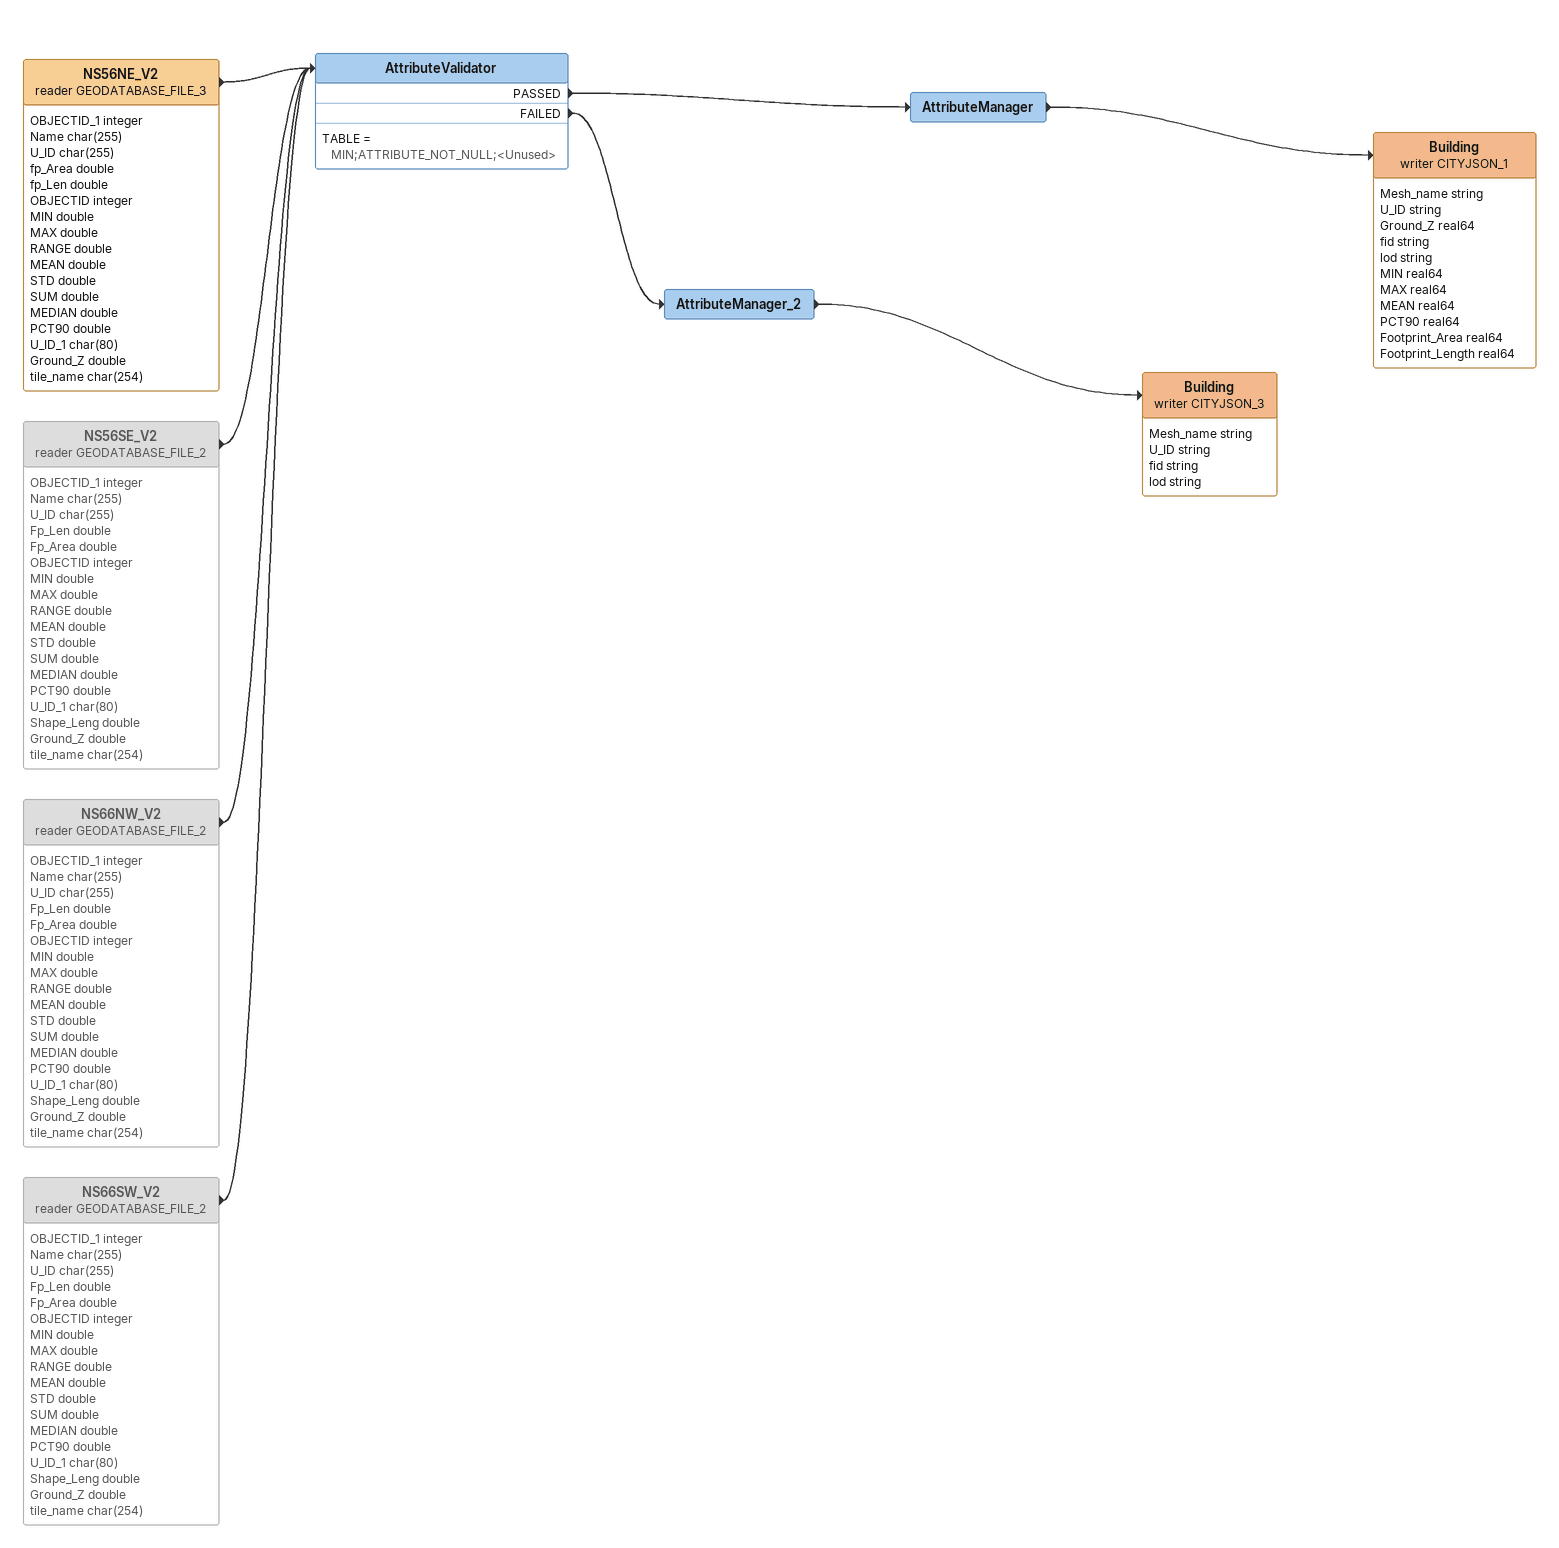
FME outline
NS56NE_V2 (reader GEODATABASE_FILE_3)
    attributes: OBJECTID_1 integer, Name char(255), U_ID char(255), fp_Area double, fp_Len double, OBJECTID integer, MIN double, MAX double, RANGE double, MEAN double, STD double, SUM double, MEDIAN double, PCT90 double, U_ID_1 char(80), Ground_Z double, tile_name char(254)
    -> AttributeValidator
NS56SE_V2 (reader GEODATABASE_FILE_2) [off]
    attributes: OBJECTID_1 integer, Name char(255), U_ID char(255), Fp_Len double, Fp_Area double, OBJECTID integer, MIN double, MAX double, RANGE double, MEAN double, STD double, SUM double, MEDIAN double, PCT90 double, U_ID_1 char(80), Shape_Leng double, Ground_Z double, tile_name char(254)
    -> AttributeValidator
NS66NW_V2 (reader GEODATABASE_FILE_2) [off]
    attributes: OBJECTID_1 integer, Name char(255), U_ID char(255), Fp_Len double, Fp_Area double, OBJECTID integer, MIN double, MAX double, RANGE double, MEAN double, STD double, SUM double, MEDIAN double, PCT90 double, U_ID_1 char(80), Shape_Leng double, Ground_Z double, tile_name char(254)
    -> AttributeValidator
NS66SW_V2 (reader GEODATABASE_FILE_2) [off]
    attributes: OBJECTID_1 integer, Name char(255), U_ID char(255), Fp_Len double, Fp_Area double, OBJECTID integer, MIN double, MAX double, RANGE double, MEAN double, STD double, SUM double, MEDIAN double, PCT90 double, U_ID_1 char(80), Shape_Leng double, Ground_Z double, tile_name char(254)
    -> AttributeValidator
AttributeValidator
    TABLE = MIN;ATTRIBUTE_NOT_NULL;<Unused>
    PASSED -> AttributeManager
    FAILED -> AttributeManager_2
AttributeManager
    -> Building (writer CITYJSON_1)
Building (writer CITYJSON_1)
    attributes: Mesh_name string, U_ID string, Ground_Z real64, fid string, lod string, MIN real64, MAX real64, MEAN real64, PCT90 real64, Footprint_Area real64, Footprint_Length real64
AttributeManager_2
    -> Building (writer CITYJSON_3)
Building (writer CITYJSON_3)
    attributes: Mesh_name string, U_ID string, fid string, lod string
